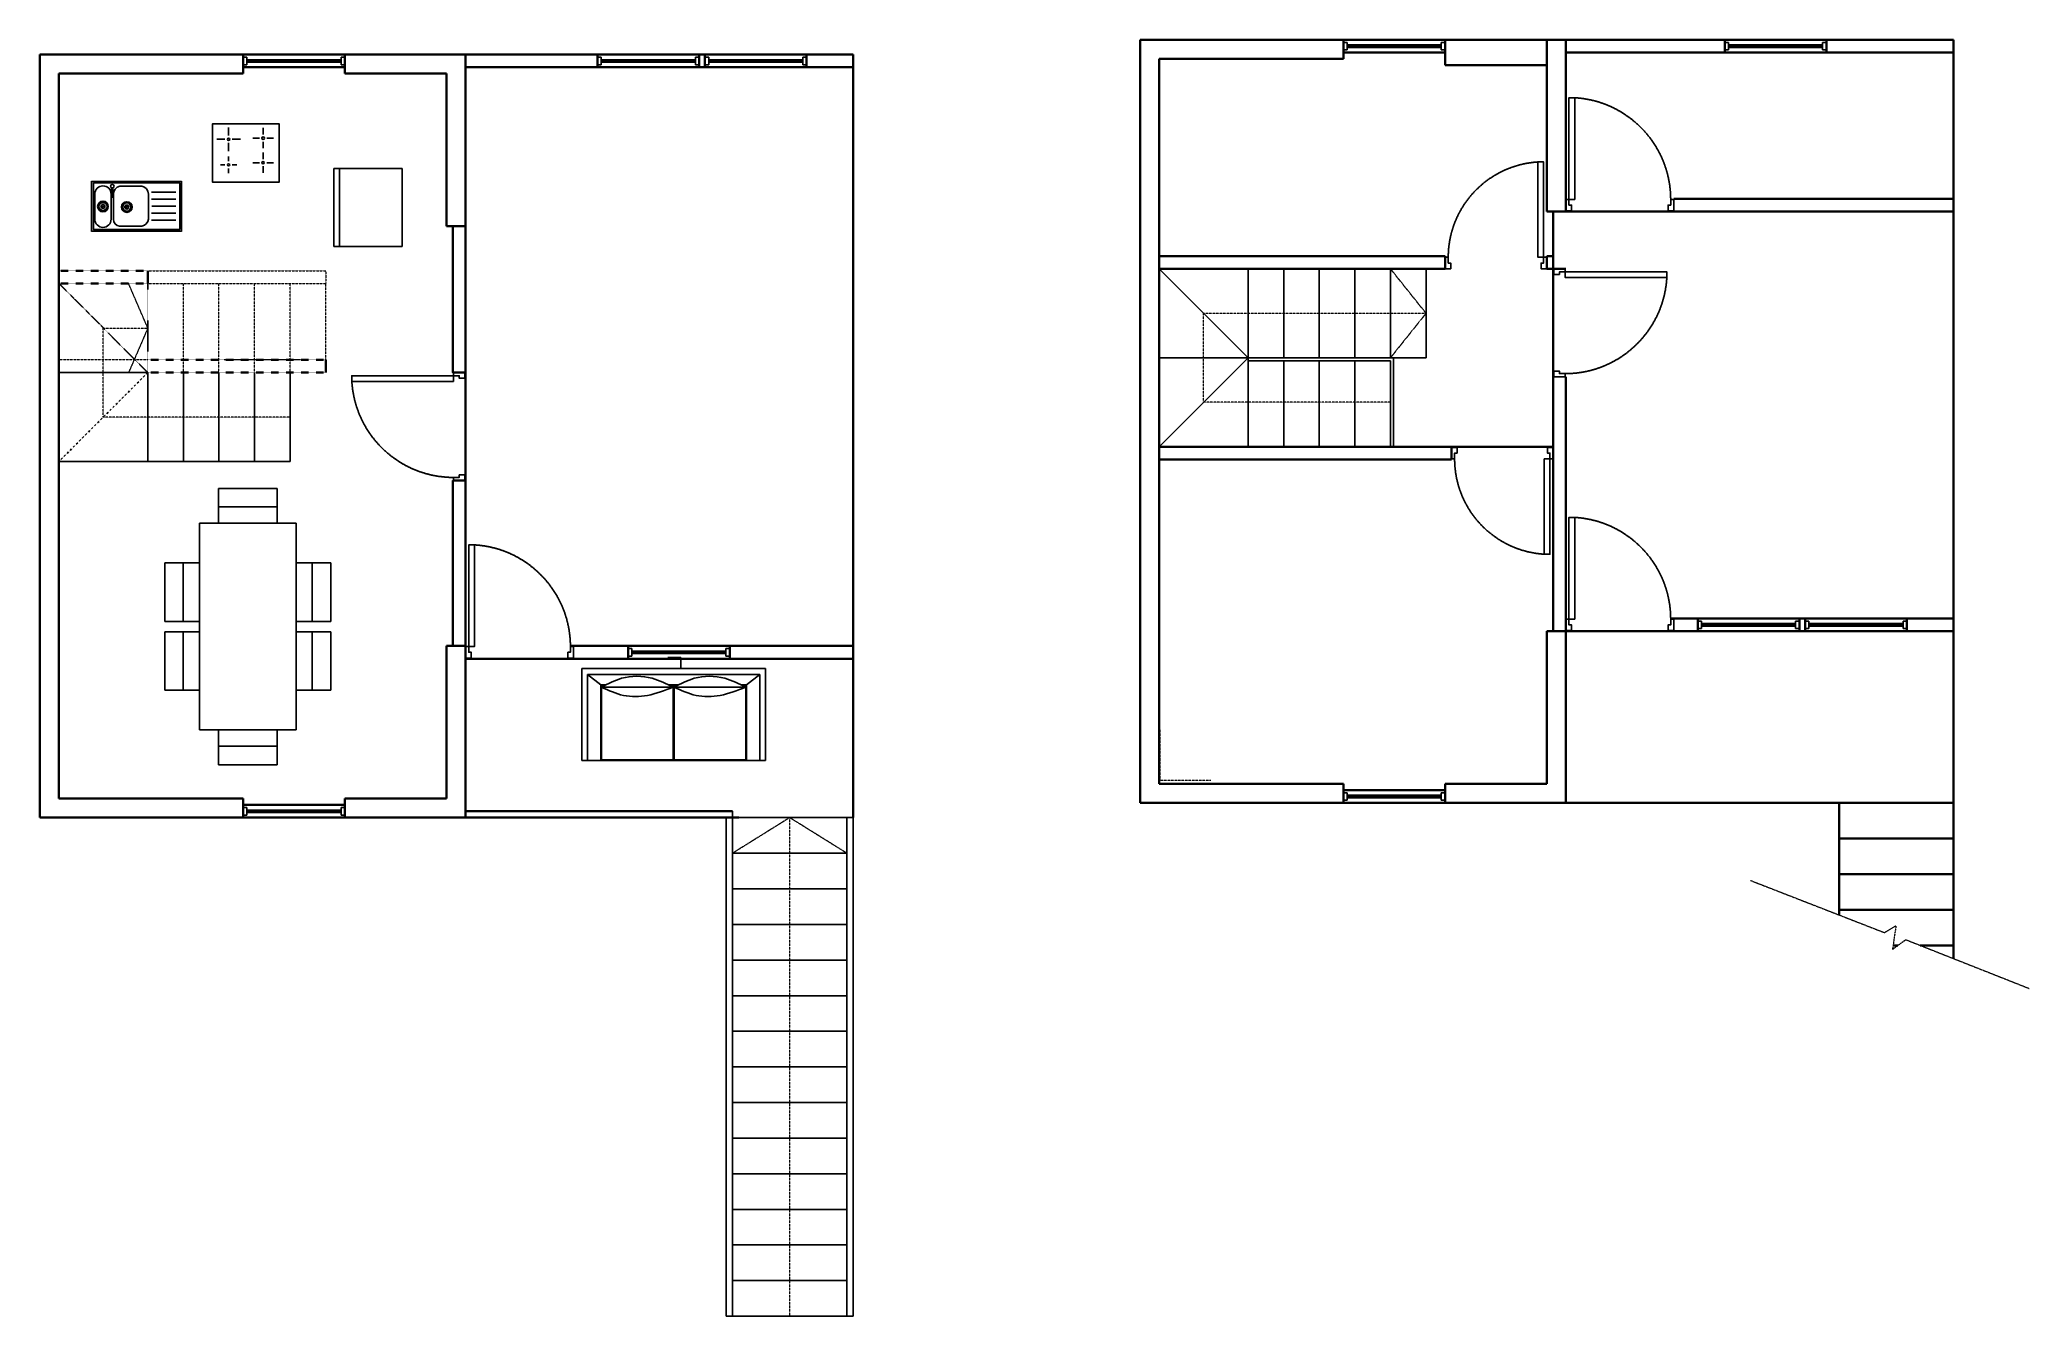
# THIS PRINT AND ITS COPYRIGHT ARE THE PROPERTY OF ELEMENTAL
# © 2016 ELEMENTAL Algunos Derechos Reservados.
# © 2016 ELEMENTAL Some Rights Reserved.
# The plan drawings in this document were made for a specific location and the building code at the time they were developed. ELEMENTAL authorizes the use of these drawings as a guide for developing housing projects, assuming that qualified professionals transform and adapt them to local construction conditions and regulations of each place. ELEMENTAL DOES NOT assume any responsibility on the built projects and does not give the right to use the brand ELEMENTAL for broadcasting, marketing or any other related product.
# Model space of a CAD drawing. Header units: metres. Extents: x -32982 to 1660, y -22516 to -303.
import ezdxf

# ---------------------------------------------------------------- set-up
doc = ezdxf.new("R2010")
doc.units = ezdxf.units.M
doc.header["$LTSCALE"] = 5
doc.header["$MEASUREMENT"] = 0
doc.linetypes.add('DASHDOT', pattern=[1, 0.5, -0.25, 0, -0.25])
doc.linetypes.add('HIDDEN', pattern=[0.375, 0.25, -0.125])
doc.layers.get('0').update_dxf_attribs({"color": 30})
for name, color, linetype, lineweight in [('A-DOOR-FULL', 4, 'Continuous', 25), ('A-FLOR-LEVL', 7, 'Continuous', 35), ('A-FLOR-OVHD', 3, 'HIDDEN', 18), ('A-FLOR-STRS', 4, 'Continuous', 25), ('A-FURN', 8, 'Continuous', 18), ('A-GLAZ-FULL', 4, 'Continuous', 25), ('A-WALL-FULL-EXTR', 7, 'Continuous', 35), ('A-WALL-FULL-INTR', 7, 'Continuous', 35)]:
    doc.layers.add(name, color=color, linetype=linetype, lineweight=lineweight)

# ---------------------------------------------------------------- blocks, each defined once
blk = doc.blocks.new('DOOR-80')
for points in [[(-0.07, 0.89), (-0.07, 0.09), (-0.025, 0.09), (-0.025, 0.89), (-0.07, 0.89)], [(-0.825, 0.09), (-0.85, 0.09), (-0.85, 0), (-0.805, 0), (-0.805, 0.045), (-0.825, 0.045), (-0.825, 0.09)], [(-0.025, 0.09), (0, 0.09), (0, 0), (-0.045, 0), (-0.045, 0.045), (-0.025, 0.045), (-0.025, 0.09)]]:
    blk.add_lwpolyline(points)
at = {"linetype": 'HIDDEN'}
blk.add_arc((-0.023, 0.089), 0.802, 93.3811, 179.9341, dxfattribs=at)
blk = doc.blocks.new('DOOR-75')
for points in [[(-0.07, 0.84), (-0.07, 0.09), (-0.025, 0.09), (-0.025, 0.84), (-0.07, 0.84)], [(-0.775, 0.09), (-0.8, 0.09), (-0.8, 0), (-0.755, 0), (-0.755, 0.045), (-0.775, 0.045), (-0.775, 0.09)], [(-0.025, 0.09), (0, 0.09), (0, 0), (-0.045, 0), (-0.045, 0.045), (-0.025, 0.045), (-0.025, 0.09)]]:
    blk.add_lwpolyline(points)
at = {"linetype": 'HIDDEN'}
blk.add_arc((-0.023, 0.089), 0.752, 93.6181, 179.9249, dxfattribs=at)

msp = doc.modelspace()

# ---------------------------------------------------------------- linework, layer by layer
at = {"color": 0}
for p, q in [((-29760, -2034), (-29902, -2034)), ((-29695, -1970), (-29695, -1827)), ((-29631, -2034), (-29489, -2034)), ((-29155, -2013), (-29272, -2013)), ((-29093, -1950), (-29093, -1834)), ((-29093, -2078), (-29093, -2191)), ((-29028, -2013), (-28914, -2013)), ((-29696, -2416), (-29696, -2336)), ((-29695, -2098), (-29695, -2240)), ((-29092, -2378), (-29092, -2263)), ((-29759, -2479), (-29838, -2479)), ((-29696, -2543), (-29696, -2622)), ((-29632, -2479), (-29552, -2479)), ((-29156, -2441), (-29270, -2441)), ((-29092, -2504), (-29092, -2619)), ((-29029, -2441), (-28913, -2441)), ((-26672, -2544), (-27862, -2544)), ((-27862, -2544), (-27862, -3898)), ((-27762, -3898), (-27762, -2544)), ((-26672, -3898), (-26672, -2544)), ((-32024, -3425), (-32024, -2988)), ((-31740, -2988), (-31740, -3425)), ((-31733, -2877), (-31733, -2947)), ((-31733, -2947), (-31733, -3041)), ((-31733, -3041), (-31708, -3041)), ((-31724, -2927), (-31724, -2880)), ((-31717, -2927), (-31724, -2927)), ((-31717, -2880), (-31717, -2927)), ((-31708, -2927), (-31708, -2877)), ((-31708, -3041), (-31708, -2927)), ((-31699, -3425), (-31699, -2988)), ((-31590, -2849), (-31207, -2849)), ((-31091, -2988), (-31091, -3425)), ((-31035, -2953), (-30612, -2953)), ((-31035, -3075), (-30612, -3075)), ((-31036, -3319), (-30612, -3319)), ((-31035, -3444), (-30612, -3444)), ((-31034, -3197), (-30612, -3197)), ((-31594, -3546), (-31204, -3546)), ((-27862, -3898), (-26672, -3898)), ((-27862, -3898), (-27762, -3898)), ((-29870, -8714), (-29870, -8112)), ((-29870, -8112), (-28850, -8112)), ((-28850, -8112), (-28850, -8714)), ((-28850, -8432), (-29870, -8432)), ((-28520, -8714), (-30200, -8714)), ((-30200, -8714), (-30200, -12314)), ((-28520, -12314), (-28520, -8714)), ((-30804, -9404), (-30804, -10424)), ((-30804, -9404), (-30200, -9404)), ((-30484, -9404), (-30484, -10424)), ((-28520, -9404), (-27917, -9404)), ((-28237, -10424), (-28237, -9404)), ((-27917, -10424), (-27917, -9404)), ((-30804, -10424), (-30200, -10424)), ((-30804, -10604), (-30804, -11624)), ((-30804, -10604), (-30200, -10604)), ((-30484, -10604), (-30484, -11624)), ((-28520, -10424), (-27917, -10424)), ((-27917, -10604), (-28520, -10604)), ((-28237, -11624), (-28237, -10604)), ((-27917, -11624), (-27917, -10604)), ((-21817, -11054), (-22048, -11054)), ((-21817, -11054), (-21817, -11239)), ((-20345, -11246), (-23545, -11246)), ((-23545, -11246), (-23545, -12846)), ((-23445, -11346), (-23445, -12846)), ((-23445, -11346), (-20445, -11346)), ((-23445, -11346), (-23213, -11531)), ((-20445, -11346), (-20676, -11531)), ((-20445, -11346), (-20445, -12846)), ((-20345, -12846), (-20345, -11246)), ((-30804, -11624), (-30200, -11624)), ((-28520, -11624), (-27917, -11624)), ((-23213, -11531), (-23213, -12846)), ((-23125, -11531), (-23213, -11531)), ((-23203, -12822), (-23203, -11553)), ((-23199, -11570), (-21954, -11570)), ((-23192, -11541), (-23144, -11541)), ((-21861, -11531), (-22032, -11531)), ((-22012, -11541), (-21968, -11541)), ((-21945, -11531), (-21955, -11531)), ((-21955, -11569), (-21955, -11553)), ((-21955, -11570), (-21955, -12831)), ((-21935, -11553), (-21935, -12833)), ((-21935, -11570), (-20689, -11570)), ((-21922, -11541), (-21880, -11541)), ((-20676, -11531), (-20767, -11531)), ((-20747, -11541), (-20700, -11541)), ((-20686, -12821), (-20686, -11553)), ((-20676, -11531), (-20676, -12846)), ((-30200, -12314), (-28520, -12314)), ((-29870, -12918), (-29870, -12314)), ((-28850, -12918), (-28850, -12314)), ((-29870, -12598), (-28850, -12598)), ((-29870, -12918), (-28850, -12918)), ((-23545, -12846), (-20345, -12846)), ((-23213, -12846), (-21945, -12846)), ((-21959, -12836), (-23189, -12836)), ((-21959, -12836), (-23189, -12836)), ((-21945, -12846), (-21935, -12846)), ((-21932, -12836), (-20701, -12836)), ((-20345, -12846), (-20445, -12846))]:
    msp.add_line(p, q, dxfattribs=at)
for points in [[(-29972, -1764), (-28817, -1764, -0.414214), (-28815, -1765), (-28815, -2782, -0.414214), (-28817, -2783), (-29974, -2783), (-29974, -1765, -0.414214)], [(-30515, -3636), (-32081, -3636, -0.414214), (-32083, -3634), (-32083, -2768, -0.414214), (-32081, -2766), (-30515, -2766, -0.414214), (-30514, -2768), (-30514, -3634, -0.414214)], [(-32042, -2793), (-30549, -2793, -0.425509), (-30545, -2796), (-30545, -3602, -0.376877), (-30548, -3605), (-32042, -3605, -0.388157), (-32046, -3602), (-32046, -2796, -0.39883)]]:
    msp.add_lwpolyline(points, format="xyb", close=True, dxfattribs=at)
for centre, radius in [((-29695, -2033), 20), ((-29093, -2014), 21.6), ((-29093, -2441), 20.1), ((-29695, -2479), 19.8), ((-31882, -3203), 93), ((-31720, -2849), 30.9), ((-31882, -3203), 70.2), ((-31882, -3203), 34.6), ((-31882, -3203), 11), ((-31467, -3213), 93), ((-31467, -3213), 70.2), ((-31467, -3213), 34.6), ((-31467, -3213), 11)]:
    msp.add_circle(centre, radius, dxfattribs=at)
for centre, radius, start, end in [((-31882, -2988), 142, 0, 180), ((-31556, -2988), 143, 103.4706, 180), ((-31231, -2986), 139, 359.3209, 80.1595), ((-31882, -3425), 142, 180, 0), ((-31576, -3425), 123, 180, 261.941), ((-31228, -3411), 137, 280.1419, 354.291), ((-23192, -11552), 11.5, 89.4872, 185.4044), ((-21967, -11553), 12.1, 0, 93.5082), ((-21923, -11553), 12.2, 86.749, 180.6419), ((-20699, -11554), 12.9, 357.9398, 92.4649), ((-23189, -12822), 13.8, 177.7826, 270.8179), ((-21960, -12831), 4.83, 276.9008, 3.2113), ((-21932, -12833), 2.7, 176.5218, 266.4272), ((-20702, -12821), 15.7, 273.4586, 359.226)]:
    msp.add_arc(centre, radius, start, end, dxfattribs=at)
for points in [[(-23199, -11570), (-22850, -11414), (-22321, -11414), (-21954, -11570)], [(-21935, -11570), (-21585, -11414), (-21056, -11414), (-20689, -11570)], [(-23199, -11570), (-22819, -11712), (-22402, -11712), (-21954, -11570)], [(-21935, -11570), (-21555, -11712), (-21137, -11712), (-20689, -11570)]]:
    msp.add_spline(points, degree=3, dxfattribs=at)
at = {"layer": 'A-FLOR-LEVL'}
for p, q in [((-8511, -303), (-10282, -303)), ((-6409, -303), (342, -303)), ((-1871, -303), (-3642, -303)), ((-3642, -524), (-3642, -303)), ((-1871, -524), (-1871, -303)), ((-32982, -560), (-32982, -13840)), ((-27670, -560), (-29441, -560)), ((-25568, -560), (-18817, -560)), ((-23742, -560), (-18817, -560)), ((-21500, -560), (-23271, -560)), ((-23271, -560), (-23271, -781)), ((-21500, -560), (-21500, -781)), ((-19630, -560), (-21400, -560)), ((-21400, -781), (-21400, -560)), ((-19630, -781), (-19630, -560)), ((-8511, -524), (-10282, -524)), ((-6409, -524), (342, -524)), ((-1871, -524), (-3642, -524)), ((-27670, -781), (-29441, -781)), ((-25568, -781), (-18817, -781)), ((-25568, -781), (-18817, -781)), ((-21500, -781), (-23271, -781)), ((-21500, -781), (-21400, -781)), ((-4527, -3070), (-4527, -3081)), ((-4527, -3070), (342, -3070)), ((-4527, -3291), (342, -3291)), ((-8511, -4066), (-13491, -4066)), ((-8511, -4066), (-8511, -4287)), ((-6741, -4066), (-6630, -4066)), ((-6741, -4066), (-6741, -4287)), ((-8511, -4287), (-13491, -4287)), ((-6741, -4287), (-6630, -4287)), ((-6630, -4287), (-6409, -4287)), ((-6630, -6168), (-6630, -10595)), ((-6420, -6168), (-6409, -6168)), ((-6409, -6168), (-6409, -10595)), ((-13491, -7385), (-6630, -7385)), ((-8401, -7607), (-13491, -7607)), ((-4583, -10373), (342, -10373)), ((-2341, -10373), (-4112, -10373)), ((-4112, -10373), (-4112, -10595)), ((-2341, -10373), (-2341, -10595)), ((-470, -10373), (-2241, -10373)), ((-2241, -10595), (-2241, -10373)), ((-470, -10595), (-470, -10373)), ((-6409, -10595), (342, -10595)), ((-2341, -10595), (-4112, -10595)), ((-2341, -10595), (-2241, -10595)), ((-25568, -11073), (-18817, -11073)), ((-23742, -10852), (-18817, -10852)), ((-20969, -10852), (-22739, -10852)), ((-22739, -10852), (-22739, -11073)), ((-20969, -11073), (-22739, -11073)), ((-20969, -10852), (-20969, -11073)), ((-8511, -13361), (-10282, -13361)), ((-27670, -13619), (-29441, -13619)), ((-27670, -13840), (-29441, -13840)), ((-25568, -13729), (-20920, -13729)), ((-25568, -13840), (-20809, -13840)), ((-8511, -13583), (-10282, -13583)), ((-1650, -15533), (-1650, -13583)), ((342, -13583), (342, -16291)), ((342, -14202), (-1650, -14202)), ((342, -14822), (-1650, -14822)), ((342, -15442), (-1650, -15442)), ((-625, -16062), (-710, -16062)), ((342, -16062), (-239, -16062))]:
    msp.add_line(p, q, dxfattribs=at)
at = {"layer": 'A-FLOR-LEVL', "color": 8}
msp.add_line((342, -13583), (-6409, -13583), dxfattribs=at)
at = {"layer": 'A-FLOR-LEVL'}
for points in [[(-6409, -3291), (-4527, -3291)], [(-6630, -4287), (-6630, -6168)], [(-25568, -6093), (-25568, -7975)], [(-6409, -10595), (-4527, -10595)], [(-25568, -11073), (-23686, -11073)]]:
    msp.add_lwpolyline(points, dxfattribs=at)
at = {"layer": 'A-FLOR-OVHD'}
for p, q in [((-9950, -524), (-8843, -524)), ((-3310, -524), (-2203, -524)), ((-22939, -781), (-21832, -781)), ((-31101, -4323), (-28002, -4323)), ((-28002, -4323), (-28002, -4544)), ((-8843, -5062), (-9463, -4287)), ((-31101, -4544), (-28002, -4544)), ((-30481, -6093), (-30481, -4544)), ((-29862, -6093), (-29862, -4544)), ((-29242, -6093), (-29242, -4544)), ((-28622, -6093), (-28622, -4544)), ((-28002, -5872), (-28002, -4544)), ((-12716, -6611), (-12716, -5062)), ((-12716, -5062), (-8843, -5062)), ((-8843, -5062), (-9463, -5836)), ((-31876, -6868), (-31876, -5319)), ((-31876, -5319), (-31101, -5319)), ((-31101, -5872), (-32650, -5872)), ((-28622, -6868), (-31876, -6868)), ((-9463, -6611), (-12716, -6611)), ((-3780, -10595), (-2673, -10595)), ((-22407, -11073), (-21301, -11073)), ((-3194, -14932), (-861, -15840)), ((-861, -15840), (-660, -15720)), ((-660, -15720), (-720, -16131)), ((-720, -16131), (-489, -15963)), ((-489, -15963), (1660, -16812))]:
    msp.add_line(p, q, dxfattribs=at)
for points in [[(-31101, -5319), (-31436, -4544)], [(-31101, -5319), (-31436, -6093)], [(-18928, -14460), (-19924, -13840), (-20920, -14460)], [(-19924, -22516), (-19924, -13840)]]:
    msp.add_lwpolyline(points, dxfattribs=at)
at = {"layer": 'A-FLOR-STRS'}
for p, q in [((-11942, -5836), (-13491, -4287)), ((-11942, -5836), (-11942, -4287)), ((-11322, -5836), (-11322, -4287)), ((-10702, -5836), (-10702, -4287)), ((-10083, -5836), (-10083, -4287)), ((-9463, -5836), (-9463, -4287)), ((-8843, -5836), (-8843, -4287)), ((-11942, -5836), (-13491, -5836)), ((-13491, -5836), (-11170, -5836)), ((-11942, -5836), (-13491, -7385)), ((-11942, -5836), (-11942, -7385)), ((-11942, -5891), (-11942, -5836)), ((-9408, -5836), (-8843, -5836)), ((-32650, -6093), (-31101, -6093)), ((-31101, -6093), (-31101, -7643)), ((-30481, -6093), (-30481, -7643)), ((-29862, -6093), (-29862, -7643)), ((-29242, -6093), (-29242, -7643)), ((-28622, -6093), (-28622, -7643)), ((-11322, -5891), (-11322, -7385)), ((-10702, -5891), (-10702, -7385)), ((-10083, -5891), (-10083, -7385)), ((-9463, -5891), (-9463, -7385)), ((-28622, -7643), (-32650, -7643)), ((-21030, -22516), (-21030, -13840)), ((-20920, -22516), (-20920, -13729)), ((-20920, -13840), (-18817, -13840)), ((-18928, -22516), (-18928, -13840)), ((-18817, -22516), (-18817, -13840)), ((-20920, -14460), (-18928, -14460)), ((-20920, -15079), (-18928, -15079)), ((-20920, -15699), (-18928, -15699)), ((-20920, -16319), (-18928, -16319)), ((-20920, -16938), (-18928, -16938)), ((-20920, -17558), (-18928, -17558)), ((-20920, -18178), (-18928, -18178)), ((-20920, -18798), (-18928, -18798)), ((-20920, -19417), (-18928, -19417)), ((-20920, -20037), (-18928, -20037)), ((-20920, -20657), (-18928, -20657)), ((-20920, -21277), (-18928, -21277)), ((-20920, -21896), (-18928, -21896)), ((-21030, -22516), (-18817, -22516))]:
    msp.add_line(p, q, dxfattribs=at)
at = {"layer": 'A-FLOR-STRS', "linetype": 'HIDDEN', "ltscale": 0.001}
for q in [(-32650, -4544), (-31101, -4544)]:
    msp.add_line((-31101, -6093), q, dxfattribs=at)
at = {"layer": 'A-FLOR-STRS', "linetype": 'DASHDOT', "ltscale": 15}
msp.add_line((-31101, -6093), (-32650, -7643), dxfattribs=at)
at = {"layer": 'A-FLOR-STRS'}
for points in [[(-9408, -7385), (-9408, -5836), (-11942, -5836)], [(-9463, -7385), (-9463, -5891), (-11942, -5891)]]:
    msp.add_lwpolyline(points, dxfattribs=at)
at = {"layer": 'A-FURN', "linetype": 'HIDDEN', "ltscale": 0.001}
msp.add_line((-26121, -892), (-27183, -892), dxfattribs=at)
at = {"layer": 'A-FURN'}
msp.add_line((-28445, -5872), (-29773, -5872), dxfattribs=at)
at = {"layer": 'A-FURN', "linetype": 'HIDDEN'}
for p, q in [((-13491, -8769), (-13491, -12089)), ((-13475, -13195), (-13475, -12313)), ((-12589, -13195), (-13475, -13195))]:
    msp.add_line(p, q, dxfattribs=at)
at = {"layer": 'A-GLAZ-FULL'}
for p, q in [((-29441, -604), (-29375, -604)), ((-29375, -649), (-27737, -649)), ((-29375, -671), (-27737, -671)), ((-27737, -604), (-27670, -604)), ((-23271, -604), (-23204, -604)), ((-23204, -649), (-21567, -649)), ((-23204, -671), (-21567, -671)), ((-21567, -604), (-21500, -604)), ((-21400, -604), (-21334, -604)), ((-21334, -649), (-19696, -649)), ((-21334, -671), (-19696, -671)), ((-19696, -604), (-19630, -604)), ((-10282, -347), (-10215, -347)), ((-10282, -480), (-10215, -480)), ((-10215, -391), (-8578, -391)), ((-10215, -414), (-8578, -414)), ((-10215, -436), (-8578, -436)), ((-8578, -347), (-8511, -347)), ((-8578, -480), (-8511, -480)), ((-3642, -347), (-3575, -347)), ((-3642, -480), (-3575, -480)), ((-3575, -391), (-1937, -391)), ((-3575, -414), (-1937, -414)), ((-3575, -436), (-1937, -436)), ((-1937, -347), (-1871, -347)), ((-1937, -480), (-1871, -480)), ((-29441, -737), (-29375, -737)), ((-29375, -693), (-27737, -693)), ((-27737, -737), (-27670, -737)), ((-23271, -737), (-23204, -737)), ((-23204, -693), (-21567, -693)), ((-21567, -737), (-21500, -737)), ((-21400, -737), (-21334, -737)), ((-21334, -693), (-19696, -693)), ((-19696, -737), (-19630, -737)), ((-4112, -10418), (-4045, -10418)), ((-4112, -10550), (-4045, -10550)), ((-4045, -10462), (-2407, -10462)), ((-4045, -10484), (-2407, -10484)), ((-4045, -10506), (-2407, -10506)), ((-2407, -10418), (-2341, -10418)), ((-2407, -10550), (-2341, -10550)), ((-2241, -10418), (-2175, -10418)), ((-2241, -10550), (-2175, -10550)), ((-2175, -10462), (-537, -10462)), ((-2175, -10484), (-537, -10484)), ((-2175, -10506), (-537, -10506)), ((-537, -10418), (-470, -10418)), ((-537, -10550), (-470, -10550)), ((-22739, -10896), (-22673, -10896)), ((-22739, -11029), (-22673, -11029)), ((-22673, -10940), (-21035, -10940)), ((-22673, -10963), (-21035, -10963)), ((-22673, -10985), (-21035, -10985)), ((-21035, -10896), (-20969, -10896)), ((-21035, -11029), (-20969, -11029)), ((-10282, -13406), (-10215, -13406)), ((-10215, -13450), (-8578, -13450)), ((-10215, -13472), (-8578, -13472)), ((-10215, -13494), (-8578, -13494)), ((-8578, -13406), (-8511, -13406)), ((-29441, -13663), (-29375, -13663)), ((-29441, -13796), (-29375, -13796)), ((-29375, -13707), (-27737, -13707)), ((-29375, -13729), (-27737, -13729)), ((-29375, -13751), (-27737, -13751)), ((-27737, -13663), (-27670, -13663)), ((-27737, -13796), (-27670, -13796)), ((-10282, -13538), (-10215, -13538)), ((-8578, -13538), (-8511, -13538))]:
    msp.add_line(p, q, dxfattribs=at)
at = {"layer": 'A-GLAZ-FULL', "ltscale": 0.001}
for p, q in [((-29375, -604), (-29375, -737)), ((-27737, -604), (-27737, -737)), ((-23204, -604), (-23204, -737)), ((-21567, -604), (-21567, -737)), ((-21334, -604), (-21334, -737)), ((-19696, -604), (-19696, -737)), ((-10215, -347), (-10215, -480)), ((-8578, -347), (-8578, -480)), ((-3575, -347), (-3575, -480)), ((-1937, -347), (-1937, -480)), ((-4045, -10418), (-4045, -10550)), ((-2407, -10418), (-2407, -10550)), ((-2175, -10418), (-2175, -10550)), ((-537, -10418), (-537, -10550)), ((-22673, -10896), (-22673, -11029)), ((-21035, -10896), (-21035, -11029)), ((-10215, -13538), (-10215, -13406)), ((-8578, -13538), (-8578, -13406)), ((-29375, -13796), (-29375, -13663)), ((-27737, -13796), (-27737, -13663))]:
    msp.add_line(p, q, dxfattribs=at)
at = {"layer": 'A-WALL-FULL-EXTR'}
for p, q in [((-13823, -303), (-10282, -303)), ((-13823, -13583), (-13823, -303)), ((-10282, -635), (-10282, -303)), ((-6741, -303), (-6741, -3291)), ((-6741, -303), (-6409, -303)), ((-6409, -3291), (-6409, -303)), ((342, -13583), (342, -303)), ((-32982, -560), (-29441, -560)), ((-29441, -892), (-29441, -560)), ((-27670, -560), (-27670, -892)), ((-27670, -560), (-25900, -560)), ((-25900, -560), (-25568, -560)), ((-25568, -3548), (-25568, -560)), ((-18817, -13840), (-18817, -560)), ((-13491, -4066), (-13491, -635)), ((-13491, -635), (-10282, -635)), ((-32650, -13508), (-32650, -892)), ((-32650, -892), (-29441, -892)), ((-27670, -892), (-25900, -892)), ((-25900, -3548), (-25900, -892)), ((-6741, -3291), (-6409, -3291)), ((-25900, -3548), (-25568, -3548)), ((-13491, -7385), (-13491, -4066)), ((-13491, -13251), (-13491, -7385)), ((-6741, -13251), (-6741, -10595)), ((-6409, -13583), (-6409, -10595)), ((-25900, -10852), (-25568, -10852)), ((-25900, -13508), (-25900, -10852)), ((-25568, -13840), (-25568, -10852)), ((-32650, -13508), (-29441, -13508)), ((-29441, -13840), (-29441, -13508)), ((-27670, -13840), (-27670, -13508)), ((-27670, -13508), (-25900, -13508)), ((-10282, -13251), (-13491, -13251)), ((-10282, -13583), (-10282, -13251)), ((-8511, -13583), (-8511, -13251)), ((-8511, -13251), (-6741, -13251)), ((-32982, -13840), (-29441, -13840)), ((-27670, -13840), (-25900, -13840)), ((-25900, -13840), (-25568, -13840)), ((-13823, -13583), (-10282, -13583)), ((-8511, -13583), (-6741, -13583)), ((-6741, -13583), (-6409, -13583))]:
    msp.add_line(p, q, dxfattribs=at)
msp.add_lwpolyline([(-6741, -10595), (-6409, -10595)], dxfattribs=at)
at = {"layer": 'A-WALL-FULL-INTR'}
for p, q in [((-8511, -303), (-6741, -303)), ((-8511, -746), (-8511, -303)), ((-8511, -746), (-6741, -746)), ((-6630, -3291), (-6630, -10595)), ((-9408, -7385), (-13491, -7385))]:
    msp.add_line(p, q, dxfattribs=at)
at = {"layer": 'A-WALL-FULL-INTR', "linetype": 'HIDDEN', "ltscale": 0.001}
for p, q in [((-31101, -4323), (-32650, -4323)), ((-31101, -4544), (-31101, -4323)), ((-31101, -4544), (-32650, -4544)), ((-28002, -5872), (-31101, -5872)), ((-28002, -5872), (-28002, -6093)), ((-28002, -6093), (-31101, -6093))]:
    msp.add_line(p, q, dxfattribs=at)
at = {"layer": 'A-WALL-FULL-INTR'}
for points in [[(-25568, -3548), (-25568, -6093), (-25789, -6093), (-25789, -3548)], [(-8401, -7385), (-8401, -7607)], [(-25568, -10852), (-25568, -7975), (-25789, -7975), (-25789, -10852)]]:
    msp.add_lwpolyline(points, dxfattribs=at)

# ---------------------------------------------------------------- block references
at = {"layer": 'A-DOOR-FULL', "yscale": 2213.294805385312, "zscale": 2213.294805385312}
for name, p, xscale in [('DOOR-80', (-6409, -3280), -2213.294805385312), ('DOOR-75', (-6741, -4287), 2213.294805385312), ('DOOR-80', (-6409, -10584), -2213.294805385312), ('DOOR-80', (-25568, -11062), -2213.294805385312)]:
    msp.add_blockref(name, p, dxfattribs=dict(at, xscale=xscale))
for name, p, xscale, rotation in [('DOOR-80', (-6619, -4287), -2213.294805385312, 270), ('DOOR-80', (-25579, -6093), 2213.294805385312, 90), ('DOOR-75', (-6630, -7397), -2213.294805385312, 180)]:
    msp.add_blockref(name, p, dxfattribs=dict(at, xscale=xscale, rotation=rotation))

doc.saveas('drawing.dxf')
